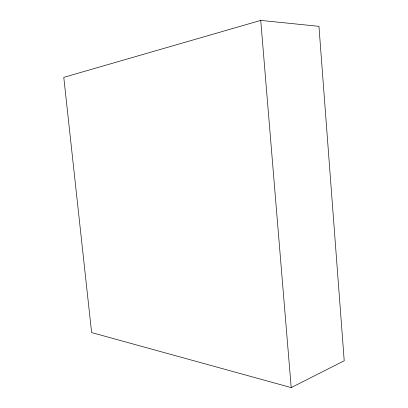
<?xml version="1.0" encoding="UTF-8"?>
<svg xmlns="http://www.w3.org/2000/svg" width="408" height="408" viewBox="0 0 408 408"><rect width="100%" height="100%" fill="white"/><g stroke="black" fill="none" stroke-linecap="round" stroke-linejoin="round"><path stroke-width="0.61" d="M291.205 387.6L344.219 360.779L318.949 26.331L260.738 20.4L63.781 77.357L91.611 332.566L291.205 387.6L260.738 20.4"/></g></svg>
